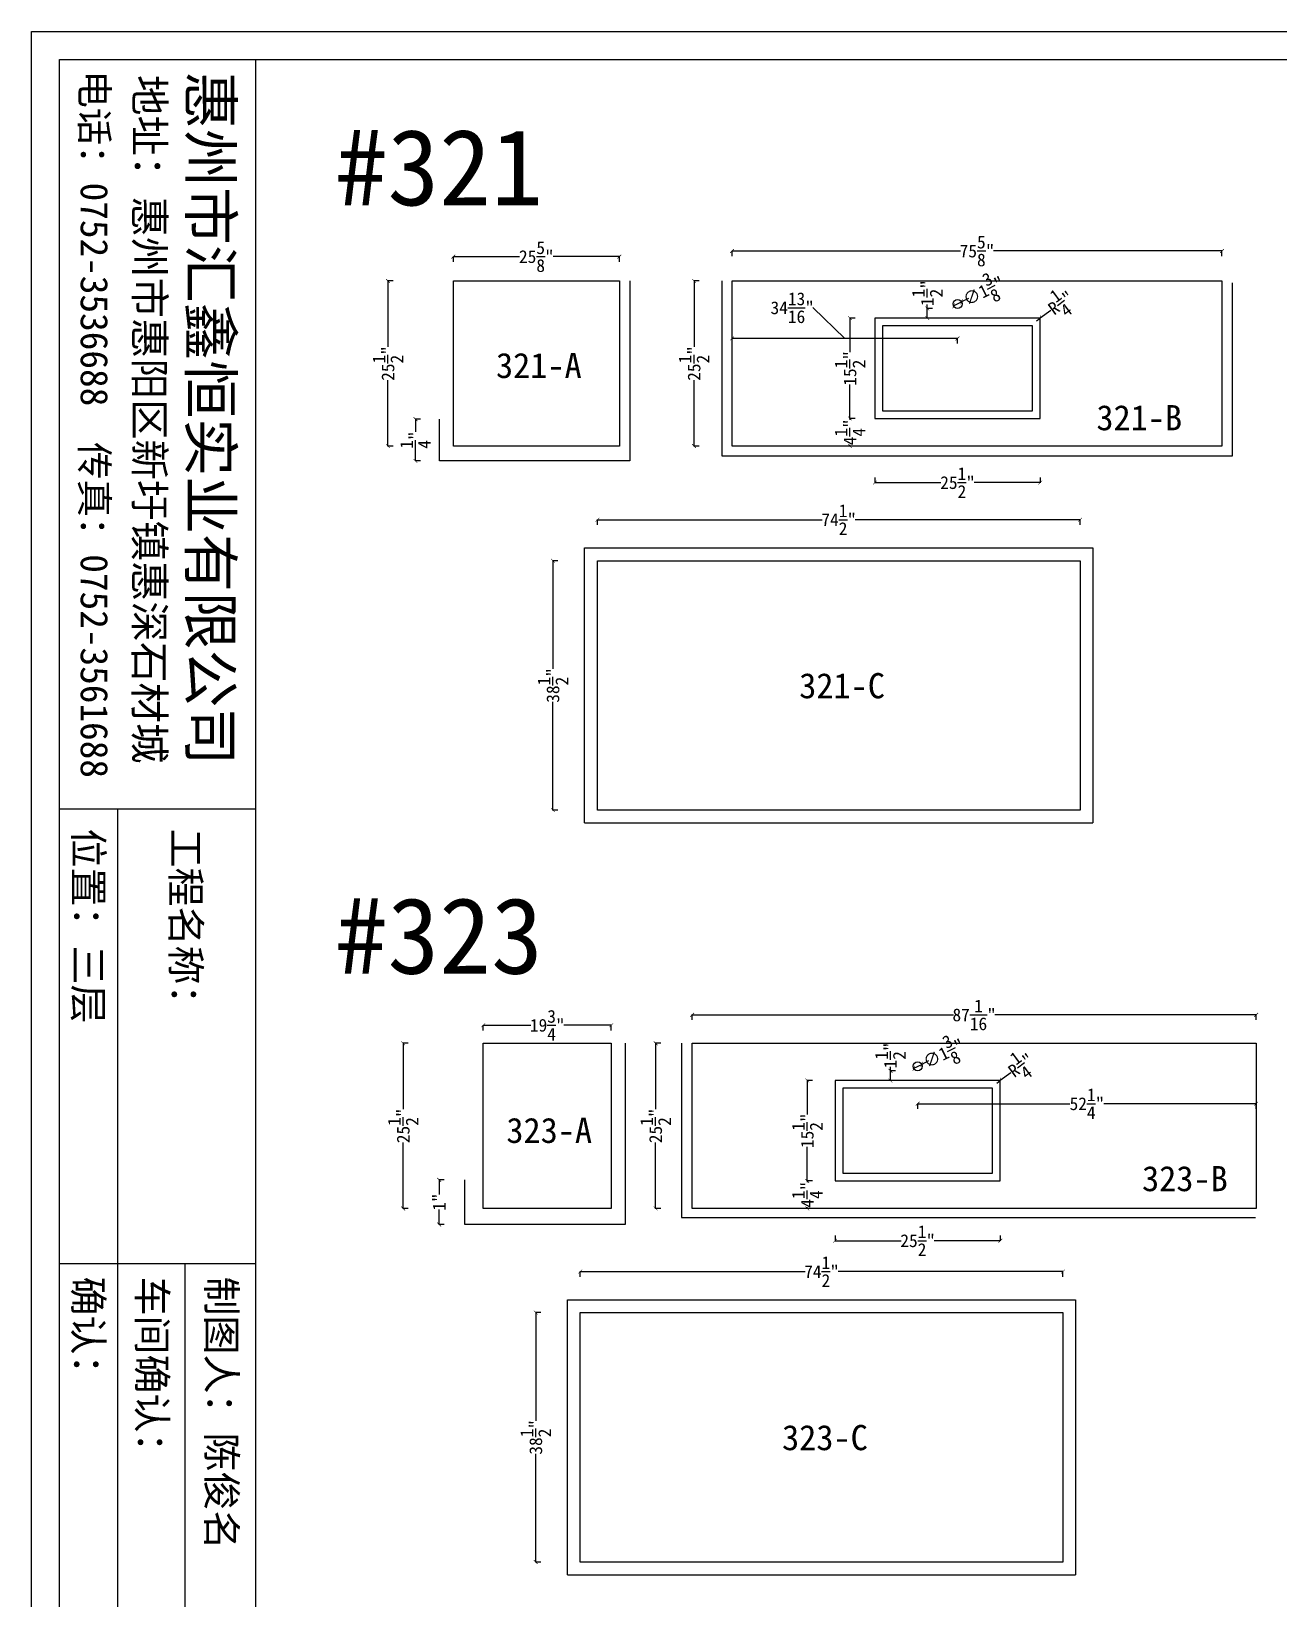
# Model space of a CAD drawing. Header units: millimetres. Extents: x 3183 to 64783, y -8707 to 2293.
# Drawn here: x 26283 to 31173, y -3853 to 2293 of the extents above; entities that cross this region are included whole.
import ezdxf
from ezdxf.lldxf.tags import DXFTag

# ---------------------------------------------------------------- set-up
doc = ezdxf.new("R2010")
doc.units = ezdxf.units.MM
for name, color, linetype in [('大样', 3, 'Continuous'), ('标注', 1, 'Continuous'), ('框', 4, 'Continuous'), ('编号', 6, 'Continuous')]:
    doc.layers.add(name, color=color, linetype=linetype)
doc.styles.get("Standard").update_dxf_attribs({"font": 'arial.ttf'})
doc.styles.add('样式 1', font='NSimSun.ttf')
tags = doc.linetypes.add('MB', pattern='A,0.5,-0.2,["MB",Standard,S=0.1,R=0,X=-0.1,Y=-0.05],-0.2', length=0.9).pattern_tags.tags
tags[6] = DXFTag(74, 10)
doc.linetypes.add('ZIGZAG', pattern='A,0.00254,-5.08,[131,ltypeshp.shx,S=5.08,R=0,X=-5.08,Y=0],-10.16,[131,ltypeshp.shx,S=5.08,R=180,X=5.08,Y=0],-5.08', length=20.32254)
doc.dimstyles.new('英寸', dxfattribs={"dimtxt": 50, "dimasz": 15, "dimexe": 1, "dimexo": 0.5, "dimtad": 0, "dimdec": 4, "dimlfac": 0.03937, "dimlunit": 5, "dimtxsty": '样式 1', "dimblk": 'ARCHTICK', "dimcen": 2.5, "dimclrt": 1, "dimadec": 0, "dimazin": 0, "dimtfac": 1, "dimtdec": 4, "dimtmove": 0, "dimatfit": 3, "dimfxl": 20, "dimfxlon": 1, "dimtolj": 1, "dimarcsym": 0})

# ---------------------------------------------------------------- blocks, each defined once
blk = doc.blocks.new('框')
for p, q in [((20795, -6593.4), (20795, -7291.7)), ((20795, -6844.9), (26301.7, -6844.9)), ((19174.7, -7084.3), (24363.8, -7084.3))]:
    blk.add_line(p, q)
at = {"layer": '框'}
for p, q in [((16501.7, -6593.4), (26301.7, -6593.4)), ((19174.7, -6593.4), (19174.7, -7291.7))]:
    blk.add_line(p, q, dxfattribs=at)
for points in [[(16401.7, -391.7), (26401.7, -391.7), (26401.7, -7391.7), (16401.7, -7391.7)], [(16501.7, -491.7), (26301.7, -491.7), (26301.7, -7291.7), (16501.7, -7291.7)]]:
    blk.add_lwpolyline(points, close=True, dxfattribs=at)
at = {"layer": '框', "style": '样式 1'}
for s, height, p in [('惠州市汇鑫恒实业有限公司', 151.106, (16544.1, -6828.5)), ('地址：惠州市惠阳区新圩镇惠深石材城', 105.84, (16557.1, -7023.4)), ('电话：0752-3536688', 97.689, (16541.1, -7215.8)), ('传真：0752-3561688', 97.689, (17865.9, -7215.8))]:
    blk.add_text(s, height=height, dxfattribs=at).set_placement(p)
for tag, p in [('制图人：', (20840.1, -6764.8)), ('出图日期：', (22426.6, -6767.5)), ('图号：', (24401.3, -6776.7)), ('工程名称：', (19243.4, -6892.1)), ('车间确认：', (20840.1, -7012.5)), ('出货日期：', (22426.6, -7010.9)), ('工程编号：', (24384.7, -7131.5)), ('位置：', (19243.4, -7239.7)), ('确认：', (20840.1, -7240)), ('单位：', (22426.6, -7248.8))]:
    blk.add_attdef(tag, p, '', height=101.9, dxfattribs=at)
blk = doc.blocks.new('_ArchTick')
at = {"color": 0, "linetype": 'ByBlock', "const_width": 0.15}
blk.add_lwpolyline([(-0.5, -0.5), (0.5, 0.5)], dxfattribs=at)
blk = doc.blocks.new('*D287')
at = {"layer": 'Defpoints', "color": 0, "transparency": 16777216}
for p in [(30394.4, 377.8), (28502.1, 19.4), (30394.4, 19.4)]:
    blk.add_point(p, dxfattribs=at)
at = {"layer": '标注', "color": 0, "lineweight": -2, "transparency": 16777216}
for p, q in [((28502.1, 357.8), (28502.1, 378.8)), ((28502.1, 377.8), (29383.5, 377.8)), ((30394.4, 377.8), (29512.9, 377.8)), ((30394.4, 357.8), (30394.4, 378.8))]:
    blk.add_line(p, q, dxfattribs=at)
at = {"layer": '标注', "color": 0, "lineweight": -2, "transparency": 16777216, "xscale": 15, "yscale": 15, "zscale": 15, "rotation": 180}
blk.add_blockref('_ArchTick', (28502.1, 377.8), dxfattribs=at)
at = {"layer": '标注', "color": 0, "lineweight": -2, "transparency": 16777216, "xscale": 15, "yscale": 15, "zscale": 15}
blk.add_blockref('_ArchTick', (30394.4, 377.8), dxfattribs=at)
at = {"layer": '标注', "color": 1, "transparency": 16777216, "insert": (29448.2, 377.8), "char_height": 50, "attachment_point": 5, "style": '样式 1'}
blk.add_mtext('\\A1;74{\\H1x;\\S1/2;}"', dxfattribs=at)
blk = doc.blocks.new('*D288')
at = {"layer": 'Defpoints', "color": 0, "transparency": 16777216}
for p in [(28327.5, 217), (28702.2, 217), (28702.2, -760.9)]:
    blk.add_point(p, dxfattribs=at)
at = {"layer": '标注', "color": 0, "lineweight": -2, "transparency": 16777216}
for p, q in [((28347.5, 217), (28326.5, 217)), ((28327.5, 217), (28327.5, -207.1)), ((28327.5, -760.9), (28327.5, -336.8)), ((28347.5, -760.9), (28326.5, -760.9))]:
    blk.add_line(p, q, dxfattribs=at)
at = {"layer": '标注', "color": 0, "lineweight": -2, "transparency": 16777216, "xscale": 15, "yscale": 15, "zscale": 15}
for p, rotation in [((28327.5, 217), 90), ((28327.5, -760.9), 270)]:
    blk.add_blockref('_ArchTick', p, dxfattribs=dict(at, rotation=rotation))
at = {"layer": '标注', "color": 1, "transparency": 16777216, "insert": (28327.5, -271.9), "char_height": 50, "attachment_point": 5, "rotation": 90, "style": '样式 1'}
blk.add_mtext('\\A1;38{\\H1x;\\S1/2;}"', dxfattribs=at)
blk = doc.blocks.new('*D289')
at = {"layer": 'Defpoints', "color": 0, "transparency": 16777216}
for p in [(30327.1, -2570.3), (28434.8, -2928.6), (30327.1, -2928.6)]:
    blk.add_point(p, dxfattribs=at)
at = {"layer": '标注', "color": 0, "lineweight": -2, "transparency": 16777216}
for p, q in [((28434.8, -2590.3), (28434.8, -2569.3)), ((28434.8, -2570.3), (29316.2, -2570.3)), ((30327.1, -2570.3), (29445.7, -2570.3)), ((30327.1, -2590.3), (30327.1, -2569.3))]:
    blk.add_line(p, q, dxfattribs=at)
at = {"layer": '标注', "color": 0, "lineweight": -2, "transparency": 16777216, "xscale": 15, "yscale": 15, "zscale": 15, "rotation": 180}
blk.add_blockref('_ArchTick', (28434.8, -2570.3), dxfattribs=at)
at = {"layer": '标注', "color": 0, "lineweight": -2, "transparency": 16777216, "xscale": 15, "yscale": 15, "zscale": 15}
blk.add_blockref('_ArchTick', (30327.1, -2570.3), dxfattribs=at)
at = {"layer": '标注', "color": 1, "transparency": 16777216, "insert": (29381, -2570.3), "char_height": 50, "attachment_point": 5, "style": '样式 1'}
blk.add_mtext('\\A1;74{\\H1x;\\S1/2;}"', dxfattribs=at)
blk = doc.blocks.new('*D290')
at = {"layer": 'Defpoints', "color": 0, "transparency": 16777216}
for p in [(28260.3, -2731.1), (28635, -2731.1), (28635, -3709)]:
    blk.add_point(p, dxfattribs=at)
at = {"layer": '标注', "color": 0, "lineweight": -2, "transparency": 16777216}
for p, q in [((28280.3, -2731.1), (28259.3, -2731.1)), ((28260.3, -2731.1), (28260.3, -3155.1)), ((28260.3, -3709), (28260.3, -3284.9)), ((28280.3, -3709), (28259.3, -3709))]:
    blk.add_line(p, q, dxfattribs=at)
at = {"layer": '标注', "color": 0, "lineweight": -2, "transparency": 16777216, "xscale": 15, "yscale": 15, "zscale": 15}
for p, rotation in [((28260.3, -2731.1), 90), ((28260.3, -3709), 270)]:
    blk.add_blockref('_ArchTick', p, dxfattribs=dict(at, rotation=rotation))
at = {"layer": '标注', "color": 1, "transparency": 16777216, "insert": (28260.3, -3220), "char_height": 50, "attachment_point": 5, "rotation": 90, "style": '样式 1'}
blk.add_mtext('\\A1;38{\\H1x;\\S1/2;}"', dxfattribs=at)
blk = doc.blocks.new('*D294')
at = {"layer": 'Defpoints', "color": 0, "transparency": 16777216}
for p in [(29929.8, 1231.5), (29898.5, 1216)]:
    blk.add_point(p, dxfattribs=at)
at = {"layer": '标注', "color": 0, "lineweight": -2, "transparency": 16777216}
for p in [(29898.5, 1216), (29956.7, 1244.8)]:
    blk.add_line(p, (29929.8, 1231.5), dxfattribs=at)
at = {"layer": '标注', "color": 0, "lineweight": -2, "transparency": 16777216, "xscale": 15, "yscale": 15, "zscale": 15}
for p, rotation in [((29929.8, 1231.5), 206.3623467691766), ((29898.5, 1216), 26.36234676917661)]:
    blk.add_blockref('_ArchTick', p, dxfattribs=dict(at, rotation=rotation))
at = {"layer": '标注', "color": 1, "transparency": 16777216, "insert": (30016.1, 1274.3), "char_height": 50, "attachment_point": 5, "rotation": 26.36235, "style": '样式 1'}
blk.add_mtext('\\A1;∅1{\\H1x;\\S3/8;}"', dxfattribs=at)
blk = doc.blocks.new('*D293')
at = {"layer": 'Defpoints', "color": 0, "transparency": 16777216}
for p in [(30238, 1168.2), (30224, 1157.8)]:
    blk.add_point(p, dxfattribs=at)
at = {"layer": '标注', "color": 0, "lineweight": -2, "transparency": 16777216}
for p in [(30224, 1157.8), (30279.2, 1198.6)]:
    blk.add_line(p, (30238, 1168.2), dxfattribs=at)
at = {"layer": '标注', "color": 0, "lineweight": -2, "transparency": 16777216, "xscale": 15, "yscale": 15, "zscale": 15, "rotation": 216.4564858521839}
blk.add_blockref('_ArchTick', (30238, 1168.2), dxfattribs=at)
at = {"layer": '标注', "color": 1, "transparency": 16777216, "insert": (30319.1, 1228.1), "char_height": 50, "attachment_point": 5, "rotation": 36.45649, "style": '样式 1'}
blk.add_mtext('\\A1;R\\S1/4;"', dxfattribs=at)
blk = doc.blocks.new('*D296')
at = {"layer": 'Defpoints', "color": 0, "transparency": 16777216}
for p in [(29742.1, -1773.2), (29773.4, -1757.7)]:
    blk.add_point(p, dxfattribs=at)
at = {"layer": '标注', "color": 0, "lineweight": -2, "transparency": 16777216}
for p in [(29742.1, -1773.2), (29800.3, -1744.4)]:
    blk.add_line(p, (29773.4, -1757.7), dxfattribs=at)
at = {"layer": '标注', "color": 0, "lineweight": -2, "transparency": 16777216, "xscale": 15, "yscale": 15, "zscale": 15}
for p, rotation in [((29742.1, -1773.2), 26.36234676917933), ((29773.4, -1757.7), 206.3623467691793)]:
    blk.add_blockref('_ArchTick', p, dxfattribs=dict(at, rotation=rotation))
at = {"layer": '标注', "color": 1, "transparency": 16777216, "insert": (29859.7, -1714.9), "char_height": 50, "attachment_point": 5, "rotation": 26.36235, "style": '样式 1'}
blk.add_mtext('\\A1;∅1{\\H1x;\\S3/8;}"', dxfattribs=at)
blk = doc.blocks.new('*D295')
at = {"layer": 'Defpoints', "color": 0, "transparency": 16777216}
for p in [(30067.6, -1831.4), (30081.6, -1821)]:
    blk.add_point(p, dxfattribs=at)
at = {"layer": '标注', "color": 0, "lineweight": -2, "transparency": 16777216}
for p in [(30067.6, -1831.4), (30122.8, -1790.6)]:
    blk.add_line(p, (30081.6, -1821), dxfattribs=at)
at = {"layer": '标注', "color": 0, "lineweight": -2, "transparency": 16777216, "xscale": 15, "yscale": 15, "zscale": 15, "rotation": 216.456485852191}
blk.add_blockref('_ArchTick', (30081.6, -1821), dxfattribs=at)
at = {"layer": '标注', "color": 1, "transparency": 16777216, "insert": (30162.6, -1761.1), "char_height": 50, "attachment_point": 5, "rotation": 36.45649, "style": '样式 1'}
blk.add_mtext('\\A1;R\\S1/4;"', dxfattribs=at)
blk = doc.blocks.new('*D309')
at = {"layer": 'Defpoints', "color": 0, "transparency": 16777216}
for p in [(28588.2, 1409.4), (27937.3, 1314.2), (28588.2, 1314.2)]:
    blk.add_point(p, dxfattribs=at)
at = {"layer": '标注', "color": 0, "lineweight": -2, "transparency": 16777216}
for p, q in [((27937.3, 1389.4), (27937.3, 1410.4)), ((27937.3, 1409.4), (28197.2, 1409.4)), ((28588.2, 1409.4), (28328.3, 1409.4)), ((28588.2, 1389.4), (28588.2, 1410.4))]:
    blk.add_line(p, q, dxfattribs=at)
at = {"layer": '标注', "color": 0, "lineweight": -2, "transparency": 16777216, "xscale": 15, "yscale": 15, "zscale": 15, "rotation": 180}
blk.add_blockref('_ArchTick', (27937.3, 1409.4), dxfattribs=at)
at = {"layer": '标注', "color": 0, "lineweight": -2, "transparency": 16777216, "xscale": 15, "yscale": 15, "zscale": 15}
blk.add_blockref('_ArchTick', (28588.2, 1409.4), dxfattribs=at)
at = {"layer": '标注', "color": 1, "transparency": 16777216, "insert": (28262.7, 1409.4), "char_height": 50, "attachment_point": 5, "style": '样式 1'}
blk.add_mtext('\\A1;25{\\H1x;\\S5/8;}"', dxfattribs=at)
blk = doc.blocks.new('*D310')
at = {"layer": 'Defpoints', "color": 0, "transparency": 16777216}
for p in [(27937.3, 1314.2), (27680.9, 666.5), (27937.3, 666.5)]:
    blk.add_point(p, dxfattribs=at)
at = {"layer": '标注', "color": 0, "lineweight": -2, "transparency": 16777216}
for p, q in [((27700.9, 1314.2), (27679.9, 1314.2)), ((27680.9, 1314.2), (27680.9, 1055.5)), ((27680.9, 666.5), (27680.9, 925.2)), ((27700.9, 666.5), (27679.9, 666.5))]:
    blk.add_line(p, q, dxfattribs=at)
at = {"layer": '标注', "color": 0, "lineweight": -2, "transparency": 16777216, "xscale": 15, "yscale": 15, "zscale": 15}
for p, rotation in [((27680.9, 1314.2), 90), ((27680.9, 666.5), 270)]:
    blk.add_blockref('_ArchTick', p, dxfattribs=dict(at, rotation=rotation))
at = {"layer": '标注', "color": 1, "transparency": 16777216, "insert": (27680.9, 990.4), "char_height": 50, "attachment_point": 5, "rotation": 90, "style": '样式 1'}
blk.add_mtext('\\A1;25{\\H1x;\\S1/2;}"', dxfattribs=at)
blk = doc.blocks.new('*D311')
at = {"layer": 'Defpoints', "color": 0, "transparency": 16777216}
for p in [(27883, 772.3), (27788.7, 608), (27883, 608)]:
    blk.add_point(p, dxfattribs=at)
at = {"layer": '标注', "color": 0, "lineweight": -2, "transparency": 16777216}
for p, q in [((27808.7, 772.3), (27787.7, 772.3)), ((27788.7, 772.3), (27788.7, 722.9)), ((27788.7, 608), (27788.7, 657.4)), ((27808.7, 608), (27787.7, 608))]:
    blk.add_line(p, q, dxfattribs=at)
at = {"layer": '标注', "color": 0, "lineweight": -2, "transparency": 16777216, "xscale": 15, "yscale": 15, "zscale": 15}
for p, rotation in [((27788.7, 772.3), 90), ((27788.7, 608), 270)]:
    blk.add_blockref('_ArchTick', p, dxfattribs=dict(at, rotation=rotation))
at = {"layer": '标注', "color": 1, "transparency": 16777216, "insert": (27788.7, 690.1), "char_height": 50, "attachment_point": 5, "rotation": 90, "style": '样式 1'}
blk.add_mtext('\\A1;\\S1/4;"', dxfattribs=at)
blk = doc.blocks.new('*D312')
at = {"layer": 'Defpoints', "color": 0, "transparency": 16777216}
for p in [(30950.8, 1431.4), (29029.9, 1314.2), (30950.8, 1314.2)]:
    blk.add_point(p, dxfattribs=at)
at = {"layer": '标注', "color": 0, "lineweight": -2, "transparency": 16777216}
for p, q in [((29029.9, 1411.4), (29029.9, 1432.4)), ((29029.9, 1431.4), (29925.2, 1431.4)), ((30950.8, 1431.4), (30055.5, 1431.4)), ((30950.8, 1411.4), (30950.8, 1432.4))]:
    blk.add_line(p, q, dxfattribs=at)
at = {"layer": '标注', "color": 0, "lineweight": -2, "transparency": 16777216, "xscale": 15, "yscale": 15, "zscale": 15, "rotation": 180}
blk.add_blockref('_ArchTick', (29029.9, 1431.4), dxfattribs=at)
at = {"layer": '标注', "color": 0, "lineweight": -2, "transparency": 16777216, "xscale": 15, "yscale": 15, "zscale": 15}
blk.add_blockref('_ArchTick', (30950.8, 1431.4), dxfattribs=at)
at = {"layer": '标注', "color": 1, "transparency": 16777216, "insert": (29990.4, 1431.4), "char_height": 50, "attachment_point": 5, "style": '样式 1'}
blk.add_mtext('\\A1;75{\\H1x;\\S5/8;}"', dxfattribs=at)
blk = doc.blocks.new('*D313')
at = {"layer": 'Defpoints', "color": 0, "transparency": 16777216}
for p in [(29492.2, 1168.2), (29681.7, 1168.2), (29681.7, 774.5)]:
    blk.add_point(p, dxfattribs=at)
at = {"layer": '标注', "color": 0, "lineweight": -2, "transparency": 16777216}
for p, q in [((29512.2, 1168.2), (29491.2, 1168.2)), ((29492.2, 1168.2), (29492.2, 1034.3)), ((29492.2, 774.5), (29492.2, 908.4)), ((29512.2, 774.5), (29491.2, 774.5))]:
    blk.add_line(p, q, dxfattribs=at)
at = {"layer": '标注', "color": 0, "lineweight": -2, "transparency": 16777216, "xscale": 15, "yscale": 15, "zscale": 15}
for p, rotation in [((29492.2, 1168.2), 90), ((29492.2, 774.5), 270)]:
    blk.add_blockref('_ArchTick', p, dxfattribs=dict(at, rotation=rotation))
at = {"layer": '标注', "color": 1, "transparency": 16777216, "insert": (29492.2, 971.3), "char_height": 50, "attachment_point": 5, "rotation": 90, "style": '样式 1'}
blk.add_mtext('\\A1;15{\\H1x;\\S1/2;}"', dxfattribs=at)
blk = doc.blocks.new('*D314')
at = {"layer": 'Defpoints', "color": 0, "transparency": 16777216}
for p in [(29681.7, 774.5), (29492.2, 666.5), (29681.7, 666.5)]:
    blk.add_point(p, dxfattribs=at)
at = {"layer": '标注', "color": 0, "lineweight": -2, "transparency": 16777216}
for p, q in [((29512.2, 774.5), (29491.2, 774.5)), ((29492.2, 774.5), (29492.2, 769.9)), ((29512.2, 666.5), (29491.2, 666.5)), ((29492.2, 666.5), (29492.2, 671.1))]:
    blk.add_line(p, q, dxfattribs=at)
at = {"layer": '标注', "color": 0, "lineweight": -2, "transparency": 16777216, "xscale": 15, "yscale": 15, "zscale": 15}
for p, rotation in [((29492.2, 774.5), 90), ((29492.2, 666.5), 270)]:
    blk.add_blockref('_ArchTick', p, dxfattribs=dict(at, rotation=rotation))
at = {"layer": '标注', "color": 1, "transparency": 16777216, "insert": (29492.2, 720.5), "char_height": 50, "attachment_point": 5, "rotation": 90, "style": '样式 1'}
blk.add_mtext('\\A1;4{\\H1x;\\S1/4;}"', dxfattribs=at)
blk = doc.blocks.new('*D315')
at = {"layer": 'Defpoints', "color": 0, "transparency": 16777216}
for p in [(29590.3, 971.3), (30238, 971.3), (30238, 523.3)]:
    blk.add_point(p, dxfattribs=at)
at = {"layer": '标注', "color": 0, "lineweight": -2, "transparency": 16777216}
for p, q in [((29590.3, 543.3), (29590.3, 522.3)), ((29590.3, 523.3), (29849, 523.3)), ((30238, 523.3), (29979.3, 523.3)), ((30238, 543.3), (30238, 522.3))]:
    blk.add_line(p, q, dxfattribs=at)
at = {"layer": '标注', "color": 0, "lineweight": -2, "transparency": 16777216, "xscale": 15, "yscale": 15, "zscale": 15, "rotation": 180}
blk.add_blockref('_ArchTick', (29590.3, 523.3), dxfattribs=at)
at = {"layer": '标注', "color": 0, "lineweight": -2, "transparency": 16777216, "xscale": 15, "yscale": 15, "zscale": 15}
blk.add_blockref('_ArchTick', (30238, 523.3), dxfattribs=at)
at = {"layer": '标注', "color": 1, "transparency": 16777216, "insert": (29914.2, 523.3), "char_height": 50, "attachment_point": 5, "style": '样式 1'}
blk.add_mtext('\\A1;25{\\H1x;\\S1/2;}"', dxfattribs=at)
blk = doc.blocks.new('*D316')
at = {"layer": 'Defpoints', "color": 0, "transparency": 16777216}
for p in [(29029.9, 1088.4), (29029.9, 774.5), (29914.2, 774.5)]:
    blk.add_point(p, dxfattribs=at)
at = {"layer": '标注', "color": 0, "lineweight": -2, "transparency": 16777216}
for p, q in [((29348, 1208.9), (29346.8, 1208.9)), ((29472.1, 1088.4), (29348, 1208.9)), ((29029.9, 1068.4), (29029.9, 1089.4)), ((29914.2, 1088.4), (29029.9, 1088.4)), ((29914.2, 1068.4), (29914.2, 1089.4))]:
    blk.add_line(p, q, dxfattribs=at)
at = {"layer": '标注', "color": 0, "lineweight": -2, "transparency": 16777216, "xscale": 15, "yscale": 15, "zscale": 15, "rotation": 180}
blk.add_blockref('_ArchTick', (29029.9, 1088.4), dxfattribs=at)
at = {"layer": '标注', "color": 0, "lineweight": -2, "transparency": 16777216, "xscale": 15, "yscale": 15, "zscale": 15}
blk.add_blockref('_ArchTick', (29914.2, 1088.4), dxfattribs=at)
at = {"layer": '标注', "color": 1, "transparency": 16777216, "insert": (29265.9, 1208.9), "char_height": 50, "attachment_point": 5, "style": '样式 1'}
blk.add_mtext('\\A1;34{\\H1x;\\S13/16;}"', dxfattribs=at)
blk = doc.blocks.new('*D317')
at = {"layer": 'Defpoints', "color": 0, "transparency": 16777216}
for p in [(28880.9, 1314.2), (29198.5, 1314.2), (29198.5, 666.5)]:
    blk.add_point(p, dxfattribs=at)
at = {"layer": '标注', "color": 0, "lineweight": -2, "transparency": 16777216}
for p, q in [((28900.9, 1314.2), (28879.9, 1314.2)), ((28880.9, 1314.2), (28880.9, 1055.5)), ((28880.9, 666.5), (28880.9, 925.2)), ((28900.9, 666.5), (28879.9, 666.5))]:
    blk.add_line(p, q, dxfattribs=at)
at = {"layer": '标注', "color": 0, "lineweight": -2, "transparency": 16777216, "xscale": 15, "yscale": 15, "zscale": 15}
for p, rotation in [((28880.9, 1314.2), 90), ((28880.9, 666.5), 270)]:
    blk.add_blockref('_ArchTick', p, dxfattribs=dict(at, rotation=rotation))
at = {"layer": '标注', "color": 1, "transparency": 16777216, "insert": (28880.9, 990.4), "char_height": 50, "attachment_point": 5, "rotation": 90, "style": '样式 1'}
blk.add_mtext('\\A1;25{\\H1x;\\S1/2;}"', dxfattribs=at)
blk = doc.blocks.new('*D330')
at = {"layer": 'Defpoints', "color": 0, "transparency": 16777216}
for p in [(28556.4, -1604.4), (28054.8, -1675), (28556.4, -1675)]:
    blk.add_point(p, dxfattribs=at)
at = {"layer": '标注', "color": 0, "lineweight": -2, "transparency": 16777216}
for p, q in [((28054.8, -1624.4), (28054.8, -1603.4)), ((28054.8, -1604.4), (28241.2, -1604.4)), ((28556.4, -1604.4), (28370.1, -1604.4)), ((28556.4, -1624.4), (28556.4, -1603.4))]:
    blk.add_line(p, q, dxfattribs=at)
at = {"layer": '标注', "color": 0, "lineweight": -2, "transparency": 16777216, "xscale": 15, "yscale": 15, "zscale": 15, "rotation": 180}
blk.add_blockref('_ArchTick', (28054.8, -1604.4), dxfattribs=at)
at = {"layer": '标注', "color": 0, "lineweight": -2, "transparency": 16777216, "xscale": 15, "yscale": 15, "zscale": 15}
blk.add_blockref('_ArchTick', (28556.4, -1604.4), dxfattribs=at)
at = {"layer": '标注', "color": 1, "transparency": 16777216, "insert": (28305.6, -1604.4), "char_height": 50, "attachment_point": 5, "style": '样式 1'}
blk.add_mtext('\\A1;19{\\H1x;\\S3/4;}"', dxfattribs=at)
blk = doc.blocks.new('*D331')
at = {"layer": 'Defpoints', "color": 0, "transparency": 16777216}
for p in [(28054.8, -1675), (27740.6, -2322.7), (28054.8, -2322.7)]:
    blk.add_point(p, dxfattribs=at)
at = {"layer": '标注', "color": 0, "lineweight": -2, "transparency": 16777216}
for p, q in [((27760.6, -1675), (27739.6, -1675)), ((27740.6, -1675), (27740.6, -1933.7)), ((27740.6, -2322.7), (27740.6, -2064)), ((27760.6, -2322.7), (27739.6, -2322.7))]:
    blk.add_line(p, q, dxfattribs=at)
at = {"layer": '标注', "color": 0, "lineweight": -2, "transparency": 16777216, "xscale": 15, "yscale": 15, "zscale": 15}
for p, rotation in [((27740.6, -1675), 90), ((27740.6, -2322.7), 270)]:
    blk.add_blockref('_ArchTick', p, dxfattribs=dict(at, rotation=rotation))
at = {"layer": '标注', "color": 1, "transparency": 16777216, "insert": (27740.6, -1998.8), "char_height": 50, "attachment_point": 5, "rotation": 90, "style": '样式 1'}
blk.add_mtext('\\A1;25{\\H1x;\\S1/2;}"', dxfattribs=at)
blk = doc.blocks.new('*D332')
at = {"layer": 'Defpoints', "color": 0, "transparency": 16777216}
for p in [(27982.4, -2210.4), (27881.6, -2385.4), (27982.4, -2385.4)]:
    blk.add_point(p, dxfattribs=at)
at = {"layer": '标注', "color": 0, "lineweight": -2, "transparency": 16777216}
for p, q in [((27901.6, -2210.4), (27880.6, -2210.4)), ((27881.6, -2210.4), (27881.6, -2268.5)), ((27881.6, -2385.4), (27881.6, -2327.3)), ((27901.6, -2385.4), (27880.6, -2385.4))]:
    blk.add_line(p, q, dxfattribs=at)
at = {"layer": '标注', "color": 0, "lineweight": -2, "transparency": 16777216, "xscale": 15, "yscale": 15, "zscale": 15}
for p, rotation in [((27881.6, -2210.4), 90), ((27881.6, -2385.4), 270)]:
    blk.add_blockref('_ArchTick', p, dxfattribs=dict(at, rotation=rotation))
at = {"layer": '标注', "color": 1, "transparency": 16777216, "insert": (27881.6, -2297.9), "char_height": 50, "attachment_point": 5, "rotation": 90, "style": '样式 1'}
blk.add_mtext('\\A1;1"', dxfattribs=at)
blk = doc.blocks.new('*D333')
at = {"layer": 'Defpoints', "color": 0, "transparency": 16777216}
for p in [(31084.9, -1563.7), (28873.5, -1675), (31084.9, -1675)]:
    blk.add_point(p, dxfattribs=at)
at = {"layer": '标注', "color": 0, "lineweight": -2, "transparency": 16777216}
for p, q in [((28873.5, -1583.7), (28873.5, -1562.7)), ((28873.5, -1563.7), (29897.7, -1563.7)), ((31084.9, -1563.7), (30060.7, -1563.7)), ((31084.9, -1583.7), (31084.9, -1562.7))]:
    blk.add_line(p, q, dxfattribs=at)
at = {"layer": '标注', "color": 0, "lineweight": -2, "transparency": 16777216, "xscale": 15, "yscale": 15, "zscale": 15, "rotation": 180}
blk.add_blockref('_ArchTick', (28873.5, -1563.7), dxfattribs=at)
at = {"layer": '标注', "color": 0, "lineweight": -2, "transparency": 16777216, "xscale": 15, "yscale": 15, "zscale": 15}
blk.add_blockref('_ArchTick', (31084.9, -1563.7), dxfattribs=at)
at = {"layer": '标注', "color": 1, "transparency": 16777216, "insert": (29979.2, -1563.7), "char_height": 50, "attachment_point": 5, "style": '样式 1'}
blk.add_mtext('\\A1;87{\\H1x;\\S1/16;}"', dxfattribs=at)
blk = doc.blocks.new('*D334')
at = {"layer": 'Defpoints', "color": 0, "transparency": 16777216}
for p in [(29038.3, -1675), (28730.2, -2322.7), (29038.3, -2322.7)]:
    blk.add_point(p, dxfattribs=at)
at = {"layer": '标注', "color": 0, "lineweight": -2, "transparency": 16777216}
for p, q in [((28750.2, -1675), (28729.2, -1675)), ((28730.2, -1675), (28730.2, -1933.7)), ((28730.2, -2322.7), (28730.2, -2064)), ((28750.2, -2322.7), (28729.2, -2322.7))]:
    blk.add_line(p, q, dxfattribs=at)
at = {"layer": '标注', "color": 0, "lineweight": -2, "transparency": 16777216, "xscale": 15, "yscale": 15, "zscale": 15}
for p, rotation in [((28730.2, -1675), 90), ((28730.2, -2322.7), 270)]:
    blk.add_blockref('_ArchTick', p, dxfattribs=dict(at, rotation=rotation))
at = {"layer": '标注', "color": 1, "transparency": 16777216, "insert": (28730.2, -1998.8), "char_height": 50, "attachment_point": 5, "rotation": 90, "style": '样式 1'}
blk.add_mtext('\\A1;25{\\H1x;\\S1/2;}"', dxfattribs=at)
blk = doc.blocks.new('*D335')
at = {"layer": 'Defpoints', "color": 0, "transparency": 16777216}
for p in [(29433.9, -1992), (30081.6, -1992), (30081.6, -2449.1)]:
    blk.add_point(p, dxfattribs=at)
at = {"layer": '标注', "color": 0, "lineweight": -2, "transparency": 16777216}
for p, q in [((29433.9, -2429.1), (29433.9, -2450.1)), ((29433.9, -2449.1), (29692.6, -2449.1)), ((30081.6, -2449.1), (29822.9, -2449.1)), ((30081.6, -2429.1), (30081.6, -2450.1))]:
    blk.add_line(p, q, dxfattribs=at)
at = {"layer": '标注', "color": 0, "lineweight": -2, "transparency": 16777216, "xscale": 15, "yscale": 15, "zscale": 15, "rotation": 180}
blk.add_blockref('_ArchTick', (29433.9, -2449.1), dxfattribs=at)
at = {"layer": '标注', "color": 0, "lineweight": -2, "transparency": 16777216, "xscale": 15, "yscale": 15, "zscale": 15}
blk.add_blockref('_ArchTick', (30081.6, -2449.1), dxfattribs=at)
at = {"layer": '标注', "color": 1, "transparency": 16777216, "insert": (29757.8, -2449.1), "char_height": 50, "attachment_point": 5, "style": '样式 1'}
blk.add_mtext('\\A1;25{\\H1x;\\S1/2;}"', dxfattribs=at)
blk = doc.blocks.new('*D336')
at = {"layer": 'Defpoints', "color": 0, "transparency": 16777216}
for p in [(29324.8, -1821), (29545.9, -1821), (29545.9, -2214.7)]:
    blk.add_point(p, dxfattribs=at)
at = {"layer": '标注', "color": 0, "lineweight": -2, "transparency": 16777216}
for p, q in [((29344.8, -1821), (29323.8, -1821)), ((29324.8, -1821), (29324.8, -1954.9)), ((29324.8, -2214.7), (29324.8, -2080.8)), ((29344.8, -2214.7), (29323.8, -2214.7))]:
    blk.add_line(p, q, dxfattribs=at)
at = {"layer": '标注', "color": 0, "lineweight": -2, "transparency": 16777216, "xscale": 15, "yscale": 15, "zscale": 15}
for p, rotation in [((29324.8, -1821), 90), ((29324.8, -2214.7), 270)]:
    blk.add_blockref('_ArchTick', p, dxfattribs=dict(at, rotation=rotation))
at = {"layer": '标注', "color": 1, "transparency": 16777216, "insert": (29324.8, -2017.9), "char_height": 50, "attachment_point": 5, "rotation": 90, "style": '样式 1'}
blk.add_mtext('\\A1;15{\\H1x;\\S1/2;}"', dxfattribs=at)
blk = doc.blocks.new('*D337')
at = {"layer": 'Defpoints', "color": 0, "transparency": 16777216}
for p in [(29545.9, -2214.7), (29324.8, -2322.7), (29545.9, -2322.7)]:
    blk.add_point(p, dxfattribs=at)
at = {"layer": '标注', "color": 0, "lineweight": -2, "transparency": 16777216}
for p, q in [((29344.8, -2214.7), (29323.8, -2214.7)), ((29324.8, -2214.7), (29324.8, -2219.3)), ((29344.8, -2322.7), (29323.8, -2322.7)), ((29324.8, -2322.7), (29324.8, -2318))]:
    blk.add_line(p, q, dxfattribs=at)
at = {"layer": '标注', "color": 0, "lineweight": -2, "transparency": 16777216, "xscale": 15, "yscale": 15, "zscale": 15}
for p, rotation in [((29324.8, -2214.7), 90), ((29324.8, -2322.7), 270)]:
    blk.add_blockref('_ArchTick', p, dxfattribs=dict(at, rotation=rotation))
at = {"layer": '标注', "color": 1, "transparency": 16777216, "insert": (29324.8, -2268.7), "char_height": 50, "attachment_point": 5, "rotation": 90, "style": '样式 1'}
blk.add_mtext('\\A1;4{\\H1x;\\S1/4;}"', dxfattribs=at)
blk = doc.blocks.new('*D338')
at = {"layer": 'Defpoints', "color": 0, "transparency": 16777216}
for p in [(31084.9, -1912), (29757.8, -2214.7), (31084.9, -2214.7)]:
    blk.add_point(p, dxfattribs=at)
at = {"layer": '标注', "color": 0, "lineweight": -2, "transparency": 16777216}
for p, q in [((29757.8, -1932), (29757.8, -1911)), ((29757.8, -1912), (30354.9, -1912)), ((31084.9, -1912), (30487.8, -1912)), ((31084.9, -1932), (31084.9, -1911))]:
    blk.add_line(p, q, dxfattribs=at)
at = {"layer": '标注', "color": 0, "lineweight": -2, "transparency": 16777216, "xscale": 15, "yscale": 15, "zscale": 15, "rotation": 180}
blk.add_blockref('_ArchTick', (29757.8, -1912), dxfattribs=at)
at = {"layer": '标注', "color": 0, "lineweight": -2, "transparency": 16777216, "xscale": 15, "yscale": 15, "zscale": 15}
blk.add_blockref('_ArchTick', (31084.9, -1912), dxfattribs=at)
at = {"layer": '标注', "color": 1, "transparency": 16777216, "insert": (30421.3, -1912), "char_height": 50, "attachment_point": 5, "style": '样式 1'}
blk.add_mtext('\\A1;52{\\H1x;\\S1/4;}"', dxfattribs=at)
blk = doc.blocks.new('*D353')
at = {"layer": 'Defpoints', "color": 0, "transparency": 16777216}
for p in [(29650.8, -1782.9), (29757.8, -1782.9), (29757.8, -1821)]:
    blk.add_point(p, dxfattribs=at)
at = {"layer": '标注', "color": 0, "lineweight": -2, "transparency": 16777216}
for p, q in [((29650.8, -1782.9), (29650.8, -1767.9)), ((29670.8, -1782.9), (29649.8, -1782.9)), ((29670.8, -1821), (29649.8, -1821)), ((29650.8, -1821), (29650.8, -1782.9))]:
    blk.add_line(p, q, dxfattribs=at)
at = {"layer": '标注', "color": 0, "lineweight": -2, "transparency": 16777216, "xscale": 15, "yscale": 15, "zscale": 15}
for p, rotation in [((29650.8, -1782.9), 90), ((29650.8, -1821), 270)]:
    blk.add_blockref('_ArchTick', p, dxfattribs=dict(at, rotation=rotation))
at = {"layer": '标注', "color": 1, "transparency": 16777216, "insert": (29650.8, -1722.9), "char_height": 50, "attachment_point": 5, "rotation": 90, "style": '样式 1'}
blk.add_mtext('\\A1;1{\\H1x;\\S1/2;}"', dxfattribs=at)
blk = doc.blocks.new('*D354')
at = {"layer": 'Defpoints', "color": 0, "transparency": 16777216}
for p in [(29795.2, 1206.3), (29914.2, 1206.3), (29914.2, 1168.2)]:
    blk.add_point(p, dxfattribs=at)
at = {"layer": '标注', "color": 0, "lineweight": -2, "transparency": 16777216}
for p, q in [((29815.2, 1206.3), (29794.2, 1206.3)), ((29815.2, 1168.2), (29794.2, 1168.2)), ((29795.2, 1206.3), (29795.2, 1221.3)), ((29795.2, 1168.2), (29795.2, 1206.3))]:
    blk.add_line(p, q, dxfattribs=at)
at = {"layer": '标注', "color": 0, "lineweight": -2, "transparency": 16777216, "xscale": 15, "yscale": 15, "zscale": 15}
for p, rotation in [((29795.2, 1206.3), 90), ((29795.2, 1168.2), 270)]:
    blk.add_blockref('_ArchTick', p, dxfattribs=dict(at, rotation=rotation))
at = {"layer": '标注', "color": 1, "transparency": 16777216, "insert": (29795.2, 1266.3), "char_height": 50, "attachment_point": 5, "rotation": 90, "style": '样式 1'}
blk.add_mtext('\\A1;1{\\H1x;\\S1/2;}"', dxfattribs=at)

msp = doc.modelspace()

# ---------------------------------------------------------------- linework, layer by layer
for points in [[(27937.31061, 1314.24094), (28588.18561, 1314.24094), (28588.18561, 666.54094), (27937.31061, 666.54094)], [(29029.9373, 1314.24094), (30950.8123, 1314.24094), (30950.8123, 666.54094), (29029.9373, 666.54094)], [(29590.3253, 774.49094), (30238.0253, 774.49094), (30238.0253, 1168.19094), (29590.3253, 1168.19094)], [(28502.06146, 217.01883), (30394.36146, 217.01883), (30394.36146, -760.88117), (28502.06146, -760.88117)], [(28054.79431, -1674.95301), (28556.44431, -1674.95301), (28556.44431, -2322.65301), (28054.79431, -2322.65301)], [(28873.53516, -1674.95301), (31084.92316, -1674.95301), (31084.92316, -2322.65301), (28873.53516, -2322.65301)], [(29433.92316, -2214.70301), (30081.62316, -2214.70301), (30081.62316, -1821.00301), (29433.92316, -1821.00301)], [(28434.82521, -2731.05746), (30327.12521, -2731.05746), (30327.12521, -3708.95746), (28434.82521, -3708.95746)]]:
    msp.add_lwpolyline(points, close=True)
for centre in [(29914.1753, 1223.75344), (29757.77316, -1765.44051)]:
    msp.add_circle(centre, 17.4625)
at = {"layer": '大样', "linetype": 'MB', "ltscale": 400}
for p, q in [((28452.06146, -810.88117), (30444.36146, -810.88117)), ((28384.82521, -3758.95746), (30377.12521, -3758.95746))]:
    msp.add_line(p, q, dxfattribs=at)
at = {"layer": '大样', "linetype": 'ZIGZAG', "ltscale": 5}
for points in [[(28628.79008, 1314.24094), (28628.79008, 608.0083), (27882.98542, 608.0083), (27882.98542, 772.27322)], [(28989.486, 1314.24094), (28989.486, 627.7996), (30991.88418, 627.7996), (30991.88418, 1306.99123)], [(28452.06146, -810.88117), (28452.06146, 267.01883), (30444.36146, 267.01883), (30444.36146, -810.88117)], [(28611.50639, -1674.95301), (28611.50639, -2385.44415), (27982.38803, -2385.44415), (27982.38803, -2210.36017)], [(28831.78594, -1674.95301), (28831.78594, -2358.05931), (31082.68873, -2358.05931)], [(28384.82521, -3758.95746), (28384.82521, -2681.05746), (30377.12521, -2681.05746), (30377.12521, -3758.95746)]]:
    msp.add_lwpolyline(points, dxfattribs=at)
for points in [[(29620.3253, 804.49094), (30208.0253, 804.49094), (30208.0253, 1138.19094), (29620.3253, 1138.19094)], [(29463.92316, -2184.70301), (30051.62316, -2184.70301), (30051.62316, -1851.00301), (29463.92316, -1851.00301)]]:
    msp.add_lwpolyline(points, close=True, dxfattribs=at)

# ---------------------------------------------------------------- block references
at = {"layer": '框'}
ref = msp.add_blockref('框', (34413.73076, 20334.46211), dxfattribs=dict(at, xscale=1.1, yscale=1.1, zscale=1.1, rotation=270))
ref.add_attrib('确认：', '确认：', (26449.76545, -2589.67665), dxfattribs={"height": 112.081678, "rotation": 270, "style": '样式 1'})
ref.add_attrib('车间确认：', '车间确认：', (26699.934, -2589.67665), dxfattribs={"height": 112.081678, "rotation": 270, "style": '样式 1'})
ref.add_attrib('制图人：', '制图人：陈俊名', (26972.42278, -2589.67665), dxfattribs={"height": 112.081678, "rotation": 270, "style": '样式 1'})
ref.add_attrib('位置：', '位置：三层', (26450.11214, -833.3053), dxfattribs={"height": 112.081678, "rotation": 270, "style": '样式 1'})
ref.add_attrib('工程名称：', '工程名称：', (26832.40793, -833.3053), dxfattribs={"height": 112.081678, "rotation": 270, "style": '样式 1'})

# ---------------------------------------------------------------- texts
at = {"style": '样式 1'}
for s, p in [('#321', (27475.47693, 1610.27217)), ('#323', (27475.47693, -1402.51846))]:
    msp.add_text(s, height=298.833937, dxfattribs=at).set_placement(p)
at = {"layer": '编号', "style": '样式 1'}
for s, p in [('321-A', (28104.48264, 933.26219)), ('321-B', (30458.39528, 728.43195)), ('321-C', (29293.27091, -322.40257)), ('323-A', (28145.12071, -2065.92272)), ('323-B', (30637.4083, -2254.97375)), ('323-C', (29226.03466, -3270.47886))]:
    msp.add_text(s, height=98.784974, dxfattribs=at).set_placement(p)

# ---------------------------------------------------------------- dimensions: what is measured, and where the dimension line sits
at = {"layer": '标注'}
for base, p1, p2, picture, middle in [((30950.8123, 1431.39036), (29029.9373, 1314.24094), (30950.8123, 1314.24094), '*D312', (29990.3748, 1431.39036)), ((28588.18561, 1409.36245), (27937.31061, 1314.24094), (28588.18561, 1314.24094), '*D309', (28262.74811, 1409.36245)), ((30238.0253, 523.33094), (29590.3253, 971.34094), (30238.0253, 971.34094), '*D315', (29914.1753, 523.33094)), ((30394.36146, 377.79017), (28502.06146, 19.4277), (30394.36146, 19.4277), '*D287', (29448.21146, 377.79017)), ((31084.92316, -1563.74808), (28873.53516, -1674.95301), (31084.92316, -1674.95301), '*D333', (29979.22916, -1563.74808)), ((28556.44431, -1604.35385), (28054.79431, -1674.95301), (28556.44431, -1674.95301), '*D330', (28305.61931, -1604.35385)), ((31084.92316, -1912.02891), (29757.77316, -2214.70301), (31084.92316, -2214.70301), '*D338', (30421.34816, -1912.02891)), ((30081.62316, -2449.06142), (29433.92316, -1991.9505), (30081.62316, -1991.9505), '*D335', (29757.77316, -2449.06142)), ((30327.12521, -2570.28612), (28434.82521, -2928.64859), (30327.12521, -2928.64859), '*D289', (29380.97521, -2570.28612))]:
    dim = msp.add_linear_dim(base=base, p1=p1, p2=p2, dimstyle='英寸', override={"dimpost": '"'}, dxfattribs=at)
    dim.commit()
    dim.dimension.update_dxf_attribs({"geometry": picture, "text_midpoint": middle})
for base, p1, p2, picture, middle in [((29795.15871, 1206.29094), (29914.1753, 1168.19094), (29914.1753, 1206.29094), '*D354', (29795.15871, 1266.32935)), ((27680.93066, 666.54094), (27937.31061, 1314.24094), (27937.31061, 666.54094), '*D310', (27680.93066, 990.39094)), ((28880.91379, 1314.24094), (29198.4695, 666.54094), (29198.4695, 1314.24094), '*D317', (28880.91379, 990.39094)), ((29492.16164, 1168.19094), (29681.7358, 774.49094), (29681.7358, 1168.19094), '*D313', (29492.16164, 971.34094)), ((29492.16164, 666.54094), (29681.7358, 774.49094), (29681.7358, 666.54094), '*D314', (29492.16164, 720.51594)), ((28327.52673, 217.01883), (28702.19025, -760.88117), (28702.19025, 217.01883), '*D288', (28327.52673, -271.93117)), ((29650.82461, -1782.90301), (29757.77316, -1821.00301), (29757.77316, -1782.90301), '*D353', (29650.82461, -1722.8646)), ((27740.64012, -2322.65301), (28054.79431, -1674.95301), (28054.79431, -2322.65301), '*D331', (27740.64012, -1998.80301)), ((28730.15139, -2322.65301), (29038.28975, -1674.95301), (29038.28975, -2322.65301), '*D334', (28730.15139, -1998.80301)), ((29324.80586, -1821.00301), (29545.91816, -2214.70301), (29545.91816, -1821.00301), '*D336', (29324.80586, -2017.85301)), ((29324.80586, -2322.65301), (29545.91816, -2214.70301), (29545.91816, -2322.65301), '*D337', (29324.80586, -2268.67801)), ((28260.29047, -2731.05746), (28634.95399, -3708.95746), (28634.95399, -2731.05746), '*D290', (28260.29047, -3220.00746))]:
    dim = msp.add_linear_dim(base=base, p1=p1, p2=p2, angle=90, dimstyle='英寸', override={"dimpost": '"'}, dxfattribs=at)
    dim.commit()
    dim.dimension.update_dxf_attribs({"geometry": picture, "text_midpoint": middle})
for p1, p2, picture, middle in [((29898.52883, 1215.99928), (29929.82176, 1231.5076), '*D294', (30016.07777, 1274.25483)), ((29742.12669, -1773.19467), (29773.41962, -1757.68635), '*D296', (29859.67563, -1714.93913))]:
    dim = msp.add_diameter_dim_2p(p1=p1, p2=p2, dimstyle='英寸', override={"dimpost": '"'}, dxfattribs=at)
    dim.commit()
    dim.dimension.update_dxf_attribs({"geometry": picture, "text_midpoint": middle})
for center, mpoint, picture, middle in [((30223.98006, 1157.81451), (30238.0253, 1168.19094), '*D293', (30319.05006, 1228.05094)), ((30067.57792, -1831.37944), (30081.62316, -1821.00301), '*D295', (30162.64792, -1761.14301))]:
    dim = msp.add_radius_dim(center=center, mpoint=mpoint, text='R\\S1/4;"', dimstyle='英寸', override={"dimpost": '"'}, dxfattribs=at)
    dim.commit()
    dim.dimension.update_dxf_attribs({"geometry": picture, "text_midpoint": middle, "dimtype": 164})
dim = msp.add_linear_dim(base=(29029.9373, 1088.41829), p1=(29914.1753, 774.49094), p2=(29029.9373, 774.49094), dimstyle='英寸', override={"dimpost": '"', "dimtmove": 1}, dxfattribs=at)
dim.commit()
dim.dimension.update_dxf_attribs({"geometry": '*D316', "text_midpoint": (29346.17479, 1208.88156), "dimtype": 160})
for base, p1, p2, text, picture, middle in [((27788.65914, 608.0083), (27882.98542, 772.27322), (27882.98542, 608.0083), '\\S1/4;"', '*D311', (27788.65914, 690.14076)), ((27881.57158, -2385.44415), (27982.38803, -2210.36017), (27982.38803, -2385.44415), '1"', '*D332', (27881.57158, -2297.90216))]:
    dim = msp.add_linear_dim(base=base, p1=p1, p2=p2, angle=90, text=text, dimstyle='英寸', override={"dimpost": '"'}, dxfattribs=at)
    dim.commit()
    dim.dimension.update_dxf_attribs({"geometry": picture, "text_midpoint": middle})

doc.saveas('drawing.dxf')
